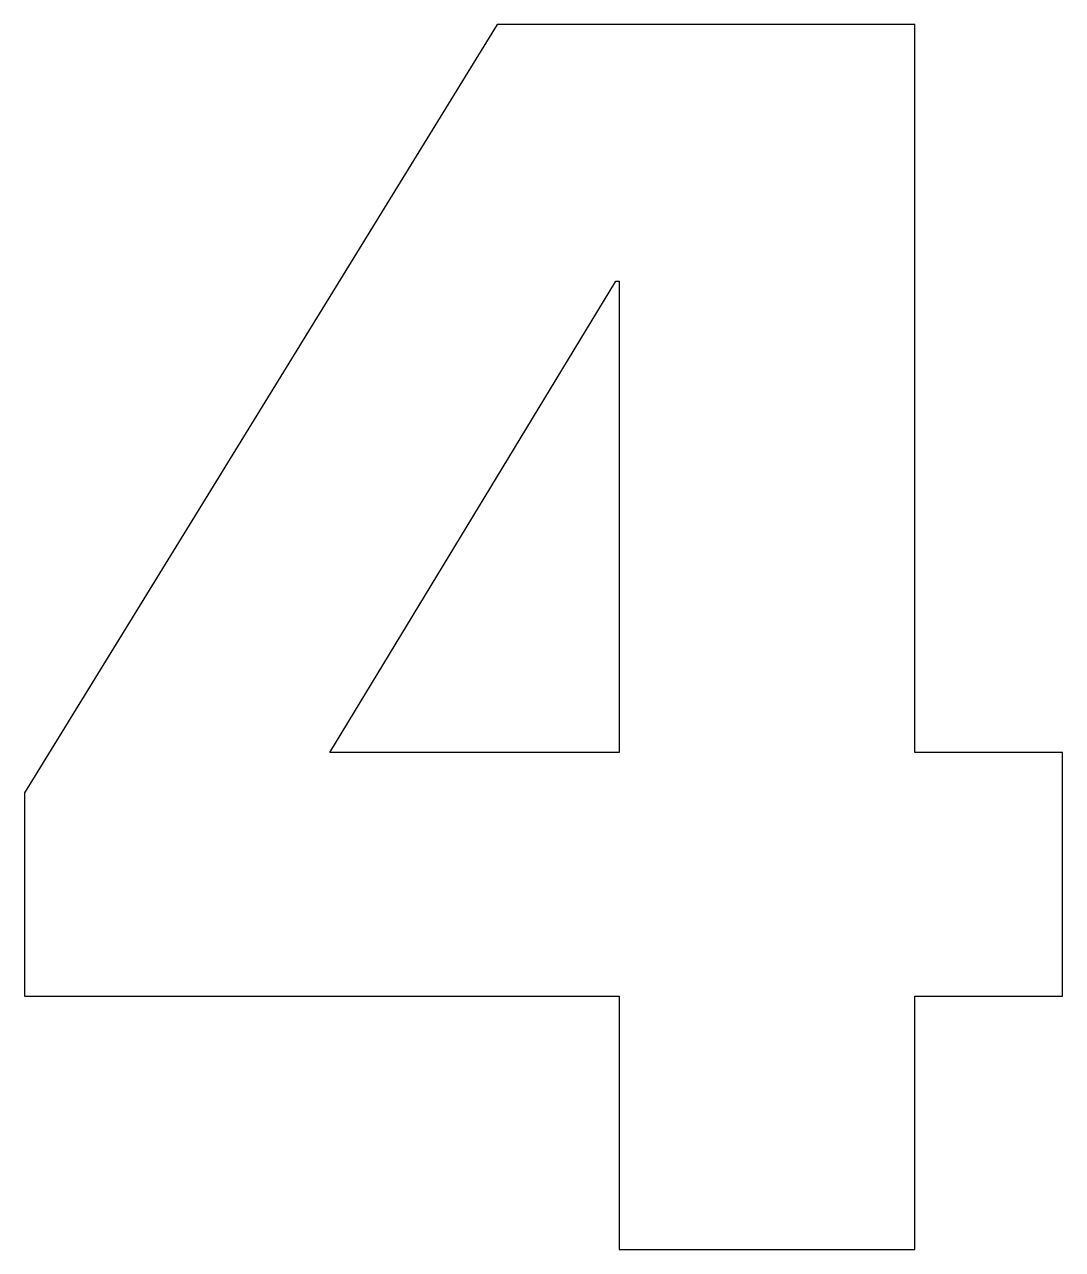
# Model space of a CAD drawing. Extents: x 183.9 to 229.9, y 626.4 to 680.7.
import ezdxf

# ---------------------------------------------------------------- set-up
doc = ezdxf.new("R2010")
doc.units = 0
doc.layers.add('Layer_1', color=7, linetype='CONTINUOUS')

msp = doc.modelspace()

# ---------------------------------------------------------------- linework, layer by layer
at = {"layer": 'Layer_1', "color": 7}
for points in [[(223.32244, 648.395719), (223.32244, 680.651719), (204.81844, 680.651719), (183.86644, 646.595719), (183.86644, 637.595719), (210.21844, 637.595719), (210.21844, 626.363719), (223.32244, 626.363719), (223.32244, 637.595719), (229.87444, 637.595719), (229.87444, 648.395719)], [(210.21844, 648.395719), (197.40244, 648.395719), (210.07444, 669.275719), (210.21844, 669.275719)]]:
    msp.add_lwpolyline(points, close=True, dxfattribs=at)

doc.saveas('drawing.dxf')
